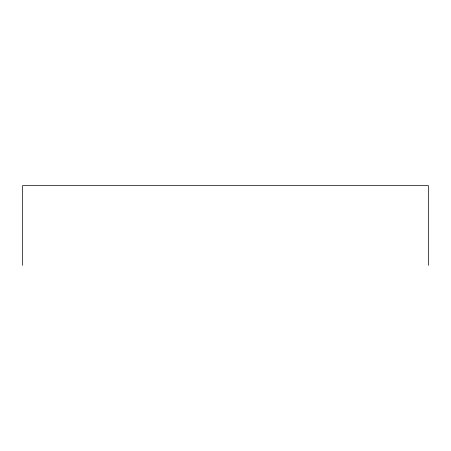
<?xml version="1.0" encoding="UTF-8"?>
<svg xmlns="http://www.w3.org/2000/svg" width="451" height="451" viewBox="0 0 451 451"><rect width="100%" height="100%" fill="white"/><g stroke="black" fill="none" stroke-linecap="round" stroke-linejoin="round"><path stroke-width="0.68" d="M428.45 265.346L428.45 185.654L22.55 185.654L22.55 265.346"/></g></svg>
